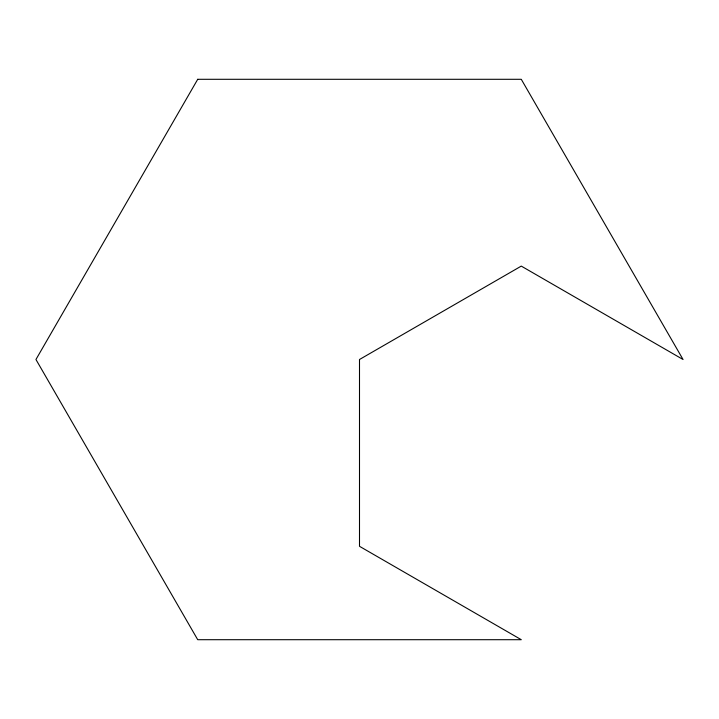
<?xml version="1.0" encoding="UTF-8"?>
<svg xmlns="http://www.w3.org/2000/svg" width="719" height="719" viewBox="0 0 719 719"><rect width="100%" height="100%" fill="white"/><g stroke="black" fill="none" stroke-linecap="round" stroke-linejoin="round"><path stroke-width="1.08" d="M197.725 79.297L35.95 359.5L197.725 639.703L521.275 639.703L359.5 546.305L359.5 359.5L521.275 266.102L683.05 359.5L521.275 79.297L197.725 79.297"/></g></svg>
